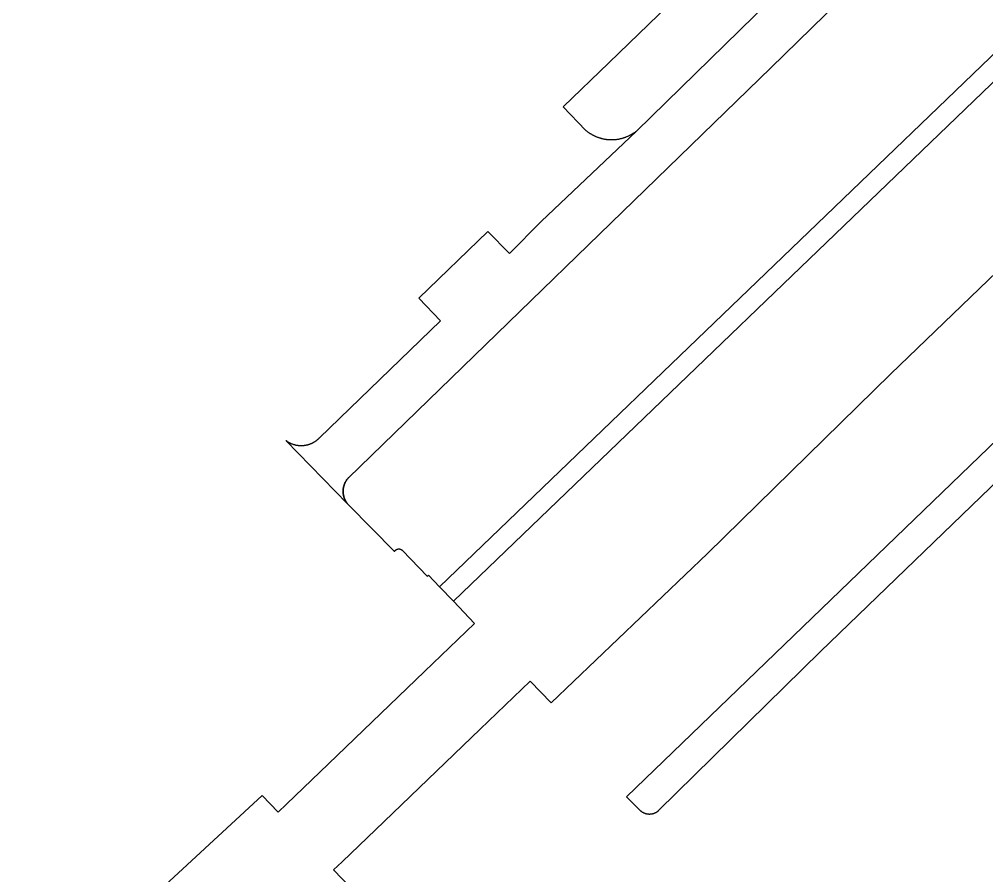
# Model space of a CAD drawing. Header units: metres. Extents: x -127 to 442, y -186 to 462.
# Drawn here: x -18.68 to 29.57, y -68.51 to -25.79 of the extents above; entities that cross this region are included whole.
import ezdxf

# ---------------------------------------------------------------- set-up
doc = ezdxf.new("R2010")
doc.units = ezdxf.units.M

msp = doc.modelspace()

# ---------------------------------------------------------------- linework, layer by layer
at = {"layer": 'road_0', "color": 8}
msp.add_lwpolyline([(18.731, -24.905), (12.1, -31.36), (7.35, -35.88), (5.77, -37.466), (4.693, -36.368), (1.249, -39.704), (2.333, -40.829), (-3.712, -46.666), (-3.712, -46.666), (-3.725, -46.68), (-3.738, -46.693), (-3.751, -46.706), (-3.764, -46.719), (-3.778, -46.732), (-3.792, -46.745), (-3.805, -46.757), (-3.82, -46.769), (-3.834, -46.781), (-3.848, -46.793), (-3.863, -46.805), (-3.878, -46.816), (-3.893, -46.827), (-3.908, -46.838), (-3.923, -46.849), (-3.939, -46.859), (-3.955, -46.869), (-3.97, -46.879), (-3.986, -46.889), (-4.002, -46.898), (-4.019, -46.908), (-4.035, -46.917), (-4.051, -46.925), (-4.068, -46.934), (-4.085, -46.942), (-4.102, -46.95), (-4.119, -46.958), (-4.136, -46.965), (-4.153, -46.972), (-4.17, -46.979), (-4.188, -46.986), (-4.205, -46.992), (-4.223, -46.999), (-4.241, -47.005), (-4.258, -47.01), (-4.276, -47.015), (-4.294, -47.021), (-4.312, -47.025), (-4.33, -47.03), (-4.349, -47.034), (-4.367, -47.038), (-4.385, -47.042), (-4.403, -47.045), (-4.422, -47.049), (-4.44, -47.051), (-4.459, -47.054), (-4.477, -47.056), (-4.496, -47.058), (-4.514, -47.06), (-4.533, -47.062), (-4.552, -47.063), (-4.57, -47.064), (-4.589, -47.065), (-4.608, -47.065), (-4.626, -47.065), (-4.645, -47.065), (-4.663, -47.064), (-4.682, -47.064), (-4.701, -47.063), (-4.719, -47.061), (-4.738, -47.06), (-4.757, -47.058), (-4.775, -47.056), (-4.794, -47.053), (-4.812, -47.051), (-4.83, -47.048), (-4.849, -47.044), (-4.867, -47.041), (-4.885, -47.037), (-4.904, -47.033), (-4.922, -47.029), (-4.94, -47.024), (-4.958, -47.019), (-4.976, -47.014), (-4.994, -47.008), (-5.011, -47.003), (-5.029, -46.997), (-5.047, -46.99), (-5.064, -46.984), (-5.082, -46.977), (-5.099, -46.97), (-5.116, -46.963), (-5.133, -46.955), (-5.15, -46.947), (-5.167, -46.939), (-5.184, -46.931), (-5.2, -46.923), (-5.217, -46.914), (-5.233, -46.905), (-5.249, -46.895), (-5.265, -46.886), (-5.281, -46.876), (-5.297, -46.866), (-5.312, -46.856), (-5.328, -46.845), (-5.343, -46.835), (-5.358, -46.824), (-5.373, -46.812), (-5.388, -46.801), (-5.388, -46.801), (-2.305, -49.964), (-2.305, -49.964), (-2.314, -49.953), (-2.323, -49.941), (-2.332, -49.93), (-2.34, -49.918), (-2.349, -49.907), (-2.357, -49.895), (-2.365, -49.883), (-2.373, -49.871), (-2.38, -49.858), (-2.388, -49.846), (-2.395, -49.834), (-2.402, -49.821), (-2.409, -49.809), (-2.416, -49.796), (-2.423, -49.783), (-2.429, -49.77), (-2.435, -49.757), (-2.441, -49.744), (-2.447, -49.731), (-2.453, -49.717), (-2.458, -49.704), (-2.464, -49.691), (-2.469, -49.677), (-2.474, -49.664), (-2.478, -49.65), (-2.483, -49.636), (-2.487, -49.622), (-2.491, -49.609), (-2.495, -49.595), (-2.499, -49.581), (-2.502, -49.567), (-2.505, -49.553), (-2.508, -49.539), (-2.511, -49.525), (-2.514, -49.51), (-2.516, -49.496), (-2.519, -49.482), (-2.521, -49.468), (-2.522, -49.453), (-2.524, -49.439), (-2.526, -49.425), (-2.527, -49.41), (-2.528, -49.396), (-2.529, -49.381), (-2.529, -49.367), (-2.529, -49.353), (-2.53, -49.338), (-2.53, -49.324), (-2.529, -49.309), (-2.529, -49.295), (-2.528, -49.281), (-2.527, -49.266), (-2.526, -49.252), (-2.525, -49.237), (-2.523, -49.223), (-2.522, -49.209), (-2.52, -49.194), (-2.518, -49.18), (-2.515, -49.166), (-2.513, -49.152), (-2.51, -49.138), (-2.507, -49.123), (-2.504, -49.109), (-2.501, -49.095), (-2.497, -49.081), (-2.493, -49.067), (-2.489, -49.054), (-2.485, -49.04), (-2.481, -49.026), (-2.476, -49.012), (-2.471, -48.999), (-2.466, -48.985), (-2.461, -48.972), (-2.456, -48.958), (-2.45, -48.945), (-2.445, -48.932), (-2.439, -48.919), (-2.433, -48.906), (-2.426, -48.893), (-2.42, -48.88), (-2.413, -48.867), (-2.406, -48.854), (-2.399, -48.842), (-2.392, -48.829), (-2.385, -48.817), (-2.377, -48.804), (-2.369, -48.792), (-2.361, -48.78), (-2.353, -48.768), (-2.345, -48.757), (-2.337, -48.745), (-2.328, -48.733), (-2.319, -48.722), (-2.31, -48.711), (-2.301, -48.699), (-2.292, -48.688), (-2.282, -48.677), (-2.273, -48.667), (-2.263, -48.656), (-2.263, -48.656), (18.8, -28.2), (40.49, -7.03)], dxfattribs=at)
at = {"layer": 'terrain_5', "color": 3}
for points in [[(40.49, -7.03), (18.8, -28.2), (-2.263, -48.656), (-2.263, -48.656), (-2.273, -48.667), (-2.282, -48.677), (-2.292, -48.688), (-2.301, -48.699), (-2.31, -48.711), (-2.319, -48.722), (-2.328, -48.733), (-2.337, -48.745), (-2.345, -48.757), (-2.353, -48.768), (-2.361, -48.78), (-2.369, -48.792), (-2.377, -48.804), (-2.385, -48.817), (-2.392, -48.829), (-2.399, -48.842), (-2.406, -48.854), (-2.413, -48.867), (-2.42, -48.88), (-2.426, -48.893), (-2.433, -48.906), (-2.439, -48.919), (-2.445, -48.932), (-2.45, -48.945), (-2.456, -48.958), (-2.461, -48.972), (-2.466, -48.985), (-2.471, -48.999), (-2.476, -49.012), (-2.481, -49.026), (-2.485, -49.04), (-2.489, -49.054), (-2.493, -49.067), (-2.497, -49.081), (-2.501, -49.095), (-2.504, -49.109), (-2.507, -49.123), (-2.51, -49.138), (-2.513, -49.152), (-2.515, -49.166), (-2.518, -49.18), (-2.52, -49.194), (-2.522, -49.209), (-2.523, -49.223), (-2.525, -49.237), (-2.526, -49.252), (-2.527, -49.266), (-2.528, -49.281), (-2.529, -49.295), (-2.529, -49.309), (-2.53, -49.324), (-2.53, -49.338), (-2.529, -49.353), (-2.529, -49.367), (-2.529, -49.381), (-2.528, -49.396), (-2.527, -49.41), (-2.526, -49.425), (-2.524, -49.439), (-2.522, -49.453), (-2.521, -49.468), (-2.519, -49.482), (-2.516, -49.496), (-2.514, -49.51), (-2.511, -49.525), (-2.508, -49.539), (-2.505, -49.553), (-2.502, -49.567), (-2.499, -49.581), (-2.495, -49.595), (-2.491, -49.609), (-2.487, -49.622), (-2.483, -49.636), (-2.478, -49.65), (-2.474, -49.664), (-2.469, -49.677), (-2.464, -49.691), (-2.458, -49.704), (-2.453, -49.717), (-2.447, -49.731), (-2.441, -49.744), (-2.435, -49.757), (-2.429, -49.77), (-2.423, -49.783), (-2.416, -49.796), (-2.409, -49.809), (-2.402, -49.821), (-2.395, -49.834), (-2.388, -49.846), (-2.38, -49.858), (-2.373, -49.871), (-2.365, -49.883), (-2.357, -49.895), (-2.349, -49.907), (-2.34, -49.918), (-2.332, -49.93), (-2.323, -49.941), (-2.314, -49.953), (-2.305, -49.964), (-2.305, -49.964), (-2.246, -50.03), (0.028, -52.344), (0.028, -52.344), (0.03, -52.34), (0.033, -52.336), (0.035, -52.331), (0.037, -52.327), (0.04, -52.323), (0.043, -52.319), (0.045, -52.315), (0.048, -52.311), (0.051, -52.308), (0.054, -52.304), (0.057, -52.3), (0.06, -52.296), (0.063, -52.293), (0.066, -52.289), (0.07, -52.286), (0.073, -52.282), (0.076, -52.279), (0.08, -52.276), (0.083, -52.272), (0.087, -52.269), (0.091, -52.266), (0.094, -52.263), (0.098, -52.26), (0.102, -52.257), (0.106, -52.255), (0.11, -52.252), (0.114, -52.249), (0.118, -52.247), (0.122, -52.244), (0.126, -52.242), (0.13, -52.239), (0.135, -52.237), (0.139, -52.235), (0.143, -52.233), (0.147, -52.231), (0.152, -52.229), (0.156, -52.227), (0.161, -52.225), (0.165, -52.224), (0.17, -52.222), (0.174, -52.221), (0.179, -52.219), (0.183, -52.218), (0.188, -52.217), (0.193, -52.216), (0.197, -52.214), (0.202, -52.213), (0.207, -52.213), (0.212, -52.212), (0.216, -52.211), (0.221, -52.211), (0.226, -52.21), (0.231, -52.21), (0.235, -52.209), (0.24, -52.209), (0.245, -52.209), (0.25, -52.209), (0.254, -52.209), (0.259, -52.209), (0.264, -52.209), (0.269, -52.21), (0.274, -52.21), (0.278, -52.21), (0.283, -52.211), (0.288, -52.212), (0.293, -52.212), (0.297, -52.213), (0.302, -52.214), (0.307, -52.215), (0.311, -52.216), (0.316, -52.218), (0.321, -52.219), (0.325, -52.22), (0.33, -52.222), (0.334, -52.223), (0.339, -52.225), (0.343, -52.227), (0.348, -52.229), (0.352, -52.23), (0.356, -52.232), (0.361, -52.235), (0.365, -52.237), (0.369, -52.239), (0.373, -52.241), (0.378, -52.244), (0.382, -52.246), (0.386, -52.249), (0.39, -52.251), (0.394, -52.254), (0.398, -52.257), (0.401, -52.26), (0.405, -52.263), (0.409, -52.266), (0.413, -52.269), (0.416, -52.272), (0.42, -52.275), (0.423, -52.278), (0.427, -52.282), (0.43, -52.285), (0.43, -52.285), (1.667, -53.574), (1.725, -53.519), (2.281, -54.098), (21.547, -35.579), (46.147, -11.91)], [(46.147, -11.91), (21.547, -35.579), (2.281, -54.098), (2.974, -54.819), (31.964, -26.944)], [(16.179, -22.671), (10.73, -27.951), (8.449, -30.161), (9.56, -31.31), (9.56, -31.31), (9.581, -31.328), (9.603, -31.346), (9.624, -31.363), (9.646, -31.38), (9.669, -31.397), (9.691, -31.413), (9.714, -31.429), (9.737, -31.445), (9.76, -31.46), (9.783, -31.476), (9.807, -31.49), (9.83, -31.505), (9.854, -31.519), (9.878, -31.533), (9.903, -31.546), (9.927, -31.56), (9.952, -31.572), (9.977, -31.585), (10.002, -31.597), (10.027, -31.609), (10.052, -31.62), (10.078, -31.631), (10.104, -31.642), (10.129, -31.652), (10.155, -31.662), (10.181, -31.672), (10.208, -31.681), (10.234, -31.69), (10.26, -31.699), (10.287, -31.707), (10.314, -31.715), (10.34, -31.722), (10.367, -31.729), (10.394, -31.736), (10.421, -31.742), (10.449, -31.748), (10.476, -31.753), (10.503, -31.759), (10.531, -31.763), (10.558, -31.768), (10.586, -31.772), (10.613, -31.775), (10.641, -31.779), (10.668, -31.781), (10.696, -31.784), (10.724, -31.786), (10.752, -31.788), (10.779, -31.789), (10.807, -31.79), (10.835, -31.791), (10.863, -31.791), (10.891, -31.791), (10.918, -31.79), (10.946, -31.789), (10.974, -31.788), (11.002, -31.786), (11.029, -31.784), (11.057, -31.781), (11.085, -31.778), (11.112, -31.775), (11.14, -31.771), (11.167, -31.767), (11.195, -31.763), (11.222, -31.758), (11.25, -31.752), (11.277, -31.747), (11.304, -31.741), (11.331, -31.735), (11.358, -31.728), (11.385, -31.721), (11.412, -31.713), (11.438, -31.705), (11.465, -31.697), (11.491, -31.689), (11.518, -31.68), (11.544, -31.67), (11.57, -31.661), (11.596, -31.651), (11.622, -31.64), (11.647, -31.629), (11.673, -31.618), (11.698, -31.607), (11.723, -31.595), (11.748, -31.583), (11.773, -31.57), (11.798, -31.557), (11.822, -31.544), (11.846, -31.531), (11.871, -31.517), (11.894, -31.503), (11.918, -31.488), (11.942, -31.473), (11.965, -31.458), (11.988, -31.442), (12.011, -31.427), (12.033, -31.41), (12.056, -31.394), (12.078, -31.377), (12.1, -31.36), (12.1, -31.36), (18.731, -24.905)], [(33.836, -43.143), (11.607, -64.569), (12.26, -65.23), (12.26, -65.23), (12.268, -65.237), (12.275, -65.245), (12.283, -65.252), (12.291, -65.259), (12.299, -65.266), (12.307, -65.273), (12.315, -65.28), (12.323, -65.286), (12.332, -65.293), (12.34, -65.299), (12.349, -65.305), (12.357, -65.311), (12.366, -65.317), (12.375, -65.323), (12.384, -65.329), (12.393, -65.334), (12.402, -65.34), (12.411, -65.345), (12.42, -65.35), (12.43, -65.355), (12.439, -65.36), (12.449, -65.365), (12.458, -65.369), (12.468, -65.374), (12.477, -65.378), (12.487, -65.382), (12.497, -65.386), (12.507, -65.39), (12.517, -65.394), (12.527, -65.397), (12.537, -65.4), (12.547, -65.404), (12.557, -65.407), (12.567, -65.41), (12.577, -65.412), (12.588, -65.415), (12.598, -65.417), (12.608, -65.42), (12.619, -65.422), (12.629, -65.424), (12.64, -65.425), (12.65, -65.427), (12.66, -65.429), (12.671, -65.43), (12.682, -65.431), (12.692, -65.432), (12.703, -65.433), (12.713, -65.433), (12.724, -65.434), (12.734, -65.434), (12.745, -65.434), (12.755, -65.434), (12.766, -65.434), (12.777, -65.434), (12.787, -65.433), (12.798, -65.433), (12.808, -65.432), (12.819, -65.431), (12.829, -65.43), (12.84, -65.429), (12.85, -65.427), (12.861, -65.426), (12.871, -65.424), (12.882, -65.422), (12.892, -65.42), (12.902, -65.418), (12.913, -65.415), (12.923, -65.413), (12.933, -65.41), (12.943, -65.407), (12.954, -65.404), (12.964, -65.401), (12.974, -65.398), (12.984, -65.394), (12.994, -65.39), (13.004, -65.387), (13.013, -65.383), (13.023, -65.379), (13.033, -65.374), (13.042, -65.37), (13.052, -65.365), (13.062, -65.361), (13.071, -65.356), (13.08, -65.351), (13.09, -65.346), (13.099, -65.341), (13.108, -65.335), (13.117, -65.33), (13.126, -65.324), (13.135, -65.318), (13.143, -65.312), (13.152, -65.306), (13.161, -65.3), (13.169, -65.294), (13.178, -65.287), (13.186, -65.281), (13.194, -65.274), (13.202, -65.267), (13.21, -65.26), (13.21, -65.26), (21.28, -57.33), (40.104, -39.159)]]:
    msp.add_lwpolyline(points, dxfattribs=at)
at = {"layer": 'water', "color": 5}
for points in [[(-2.143, -69.118), (-3.001, -68.225), (-2.584, -67.824), (-0.486, -65.809), (4.311, -61.2), (6.386, -59.206), (6.804, -58.805), (7.848, -59.892), (15.65, -52.44), (24.8, -43.48), (29.651, -38.803), (29.651, -38.803), (48.82, -20.32), (68.66, -1.32)], [(31.964, -26.944), (2.974, -54.819), (4.032, -55.921), (3.615, -56.322), (1.537, -58.318), (-3.26, -62.927), (-5.355, -64.94), (-5.773, -65.341), (-6.564, -64.517), (-18.68, -75.7)]]:
    msp.add_lwpolyline(points, dxfattribs=at)

doc.saveas('drawing.dxf')
